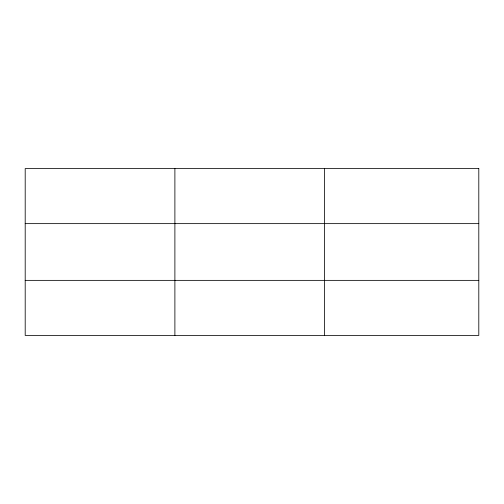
<?xml version="1.0" encoding="UTF-8"?>
<svg xmlns="http://www.w3.org/2000/svg" width="504" height="504" viewBox="0 0 504 504"><rect width="100%" height="100%" fill="white"/><g stroke="black" fill="none" stroke-linecap="round" stroke-linejoin="round"><path stroke-width="0.76" d="M174.888 168.582L174.888 335.418M324.576 168.582L324.576 335.418M25.2 223.637L478.8 223.637M25.2 280.363L478.8 280.363M478.8 168.582L478.8 335.418L25.2 335.418L25.2 168.582L478.8 168.582"/></g></svg>
